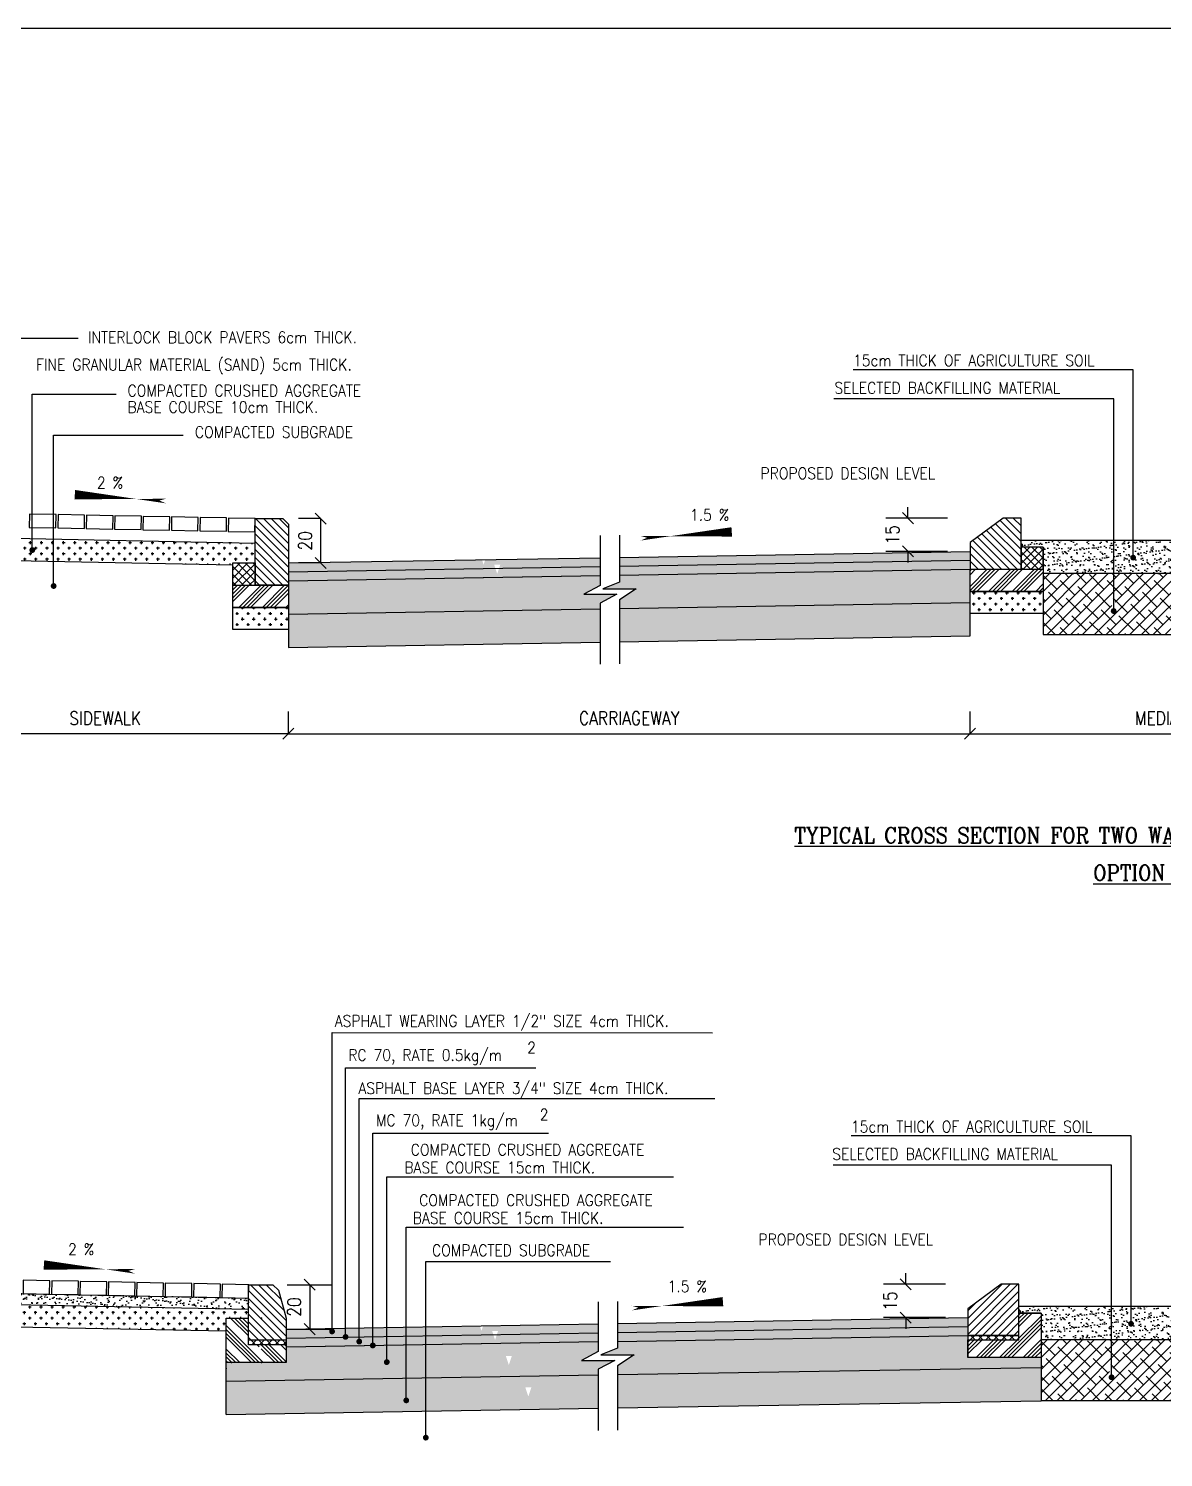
# Model space of a CAD drawing. Extents: x 994 to 1076, y -64.5 to -7.5.
# Drawn here: x 1008.31 to 1033.88, y -39.69 to -7.52 of the extents above; entities that cross this region are included whole.
import ezdxf
from ezdxf.enums import TextEntityAlignment as Align

# ---------------------------------------------------------------- set-up
doc = ezdxf.new("R2010")
doc.units = 0
doc.header["$LTSCALE"] = 4
doc.header["$MEASUREMENT"] = 0
doc.linetypes.add('HIDDEN', pattern=[0.375, 0.25, -0.125])
doc.layers.get('0').update_dxf_attribs({"linetype": 'CONTINUOUS'})
doc.layers.get('DEFPOINTS').update_dxf_attribs({"linetype": 'CONTINUOUS'})
for name, color, linetype in [('Detail Description', 7, 'CONTINUOUS'), ('Detail Dimension', 7, 'CONTINUOUS'), ('Detail Text', 7, 'CONTINUOUS'), ('DETAILS', 7, 'CONTINUOUS'), ('Head Title Block', 7, 'CONTINUOUS')]:
    doc.layers.add(name, color=color, linetype=linetype)
doc.styles.add('ROMANC', font='romanc')
doc.styles.add('ROMANS', font='ROMANS.shx', dxfattribs={"width": 0.85, "height": 0.3})
doc.styles.get("Standard").update_dxf_attribs({"font": 'TXT.SHX'})
doc.dimstyles.get("Standard").update_dxf_attribs({"dimtxt": 0.85, "dimasz": 0.25, "dimexe": 0.5, "dimexo": 0, "dimgap": 0.2, "dimtad": 1, "dimdec": 0, "dimlfac": 20, "dimzin": 0, "dimdsep": 46, "dimtxsty": 'ROMANS', "dimblk": 'OBLIQUE', "dimcen": 0, "dimclrd": 5, "dimclre": 2, "dimclrt": 6, "dimadec": 0, "dimazin": 0, "dimtfac": 100, "dimtdec": 0, "dimtix": 1, "dimtofl": 0, "dimtmove": 2, "dimatfit": 3, "dimfxl": 1, "dimtolj": 1, "dimtzin": 0, "dimarcsym": 0})
doc.dimstyles.new('STANDARD 10', dxfattribs={"dimscale": 0, "dimtxt": 0.5, "dimasz": 2, "dimexe": 2.5, "dimexo": 0.06, "dimgap": 1, "dimtad": 1, "dimdec": 0, "dimzin": 0, "dimdsep": 46, "dimtxsty": 'Standard', "dimblk": 'OBLIQUE', "dimcen": 0.09, "dimclrd": 5, "dimclre": 2, "dimclrt": 6, "dimadec": 0, "dimazin": 0, "dimtfac": 1, "dimtdec": 0, "dimtofl": 0, "dimtmove": 2, "dimatfit": 3, "dimfxl": 1, "dimtolj": 1, "dimtzin": 0, "dimarcsym": 0})
pattern_1 = [(135, (6.53155, -23.24258), (-0.088388348, -0.088388348), [])]
pattern_2 = [(0, (6.53155, -23.24258), (0.125, 0.125), [0.0625, -0.1875]), (90, (6.5628, -23.27383), (-0.125, 0.125), [0.0625, -0.1875])]
pattern_3 = [(180, (8163.31003, -2860.8243), (-0.125, 0.125), [0.0625, -0.1875]), (90, (8163.27878, -2860.85555), (0.125, 0.125), [0.0625, -0.1875])]
pattern_4 = [(45, (-6116.4415, -2863.46937), (-0.0883883476, 0.0883883476), []), (135, (-6116.4415, -2863.46937), (-0.0883883476, -0.0883883476), [])]
pattern_5 = [(45, (-6116.4415, -2863.46937), (-0.265165043, 0.265165043), []), (45, (-6116.3531, -2863.46937), (-0.265165043, 0.265165043), []), (45, (-6116.26473, -2863.46937), (-0.265165043, 0.265165043), []), (45, (-6116.17634, -2863.46937), (-0.265165043, 0.265165043), [])]
pattern_6 = [(45, (-6116.4415, -2863.46937), (-0.0883883476, 0.0883883476), [])]

# ---------------------------------------------------------------- blocks, each defined once
blk = doc.blocks.new('_Oblique')
at = {"color": 0, "linetype": 'ByBlock', "lineweight": -2}
blk.add_line((-0.5, -0.5), (0.5, 0.5), dxfattribs=at)
blk = doc.blocks.new('*D6')
at = {"layer": 'DEFPOINTS', "color": 0, "linetype": 'Continuous', "transparency": 16777216}
for p in [(1005.911, -23.394), (1005.911, -23.394), (1014.165, -23.394)]:
    blk.add_point(p, dxfattribs=at)
at = {"layer": 'Detail Dimension', "color": 2, "linetype": 'Continuous', "lineweight": -2, "transparency": 16777216}
for p, q in [((1005.911, -23.394), (1005.911, -22.894)), ((1014.165, -23.394), (1014.165, -22.894))]:
    blk.add_line(p, q, dxfattribs=at)
at = {"layer": 'Detail Dimension', "color": 5, "linetype": 'Continuous', "lineweight": -2, "transparency": 16777216}
blk.add_line((1014.165, -23.394), (1005.911, -23.394), dxfattribs=at)
at = {"layer": 'Detail Dimension', "color": 5, "linetype": 'Continuous', "lineweight": -2, "transparency": 16777216, "xscale": 0.25, "yscale": 0.25, "zscale": 0.25}
for p, rotation in [((1005.911, -23.394), 179.9999999999975), ((1014.165, -23.394), 359.9999999999975)]:
    blk.add_blockref('_Oblique', p, dxfattribs=dict(at, rotation=rotation))
at = {"layer": 'Detail Dimension', "color": 6, "linetype": 'Continuous', "transparency": 16777216, "insert": (1010.038, -23.044), "char_height": 0.3, "attachment_point": 5, "style": 'ROMANS'}
blk.add_mtext('\\A1;SIDEWALK', dxfattribs=at)
blk = doc.blocks.new('*D7')
at = {"layer": 'DEFPOINTS', "color": 0, "linetype": 'Continuous', "transparency": 16777216}
for p in [(1014.165, -23.394), (1029.519, -23.394), (1029.519, -23.394)]:
    blk.add_point(p, dxfattribs=at)
at = {"layer": 'Detail Dimension', "color": 2, "linetype": 'Continuous', "lineweight": -2, "transparency": 16777216}
for p, q in [((1014.165, -23.394), (1014.165, -22.894)), ((1029.519, -23.394), (1029.519, -22.894))]:
    blk.add_line(p, q, dxfattribs=at)
at = {"layer": 'Detail Dimension', "color": 5, "linetype": 'Continuous', "lineweight": -2, "transparency": 16777216}
blk.add_line((1014.165, -23.394), (1029.519, -23.394), dxfattribs=at)
at = {"layer": 'Detail Dimension', "color": 5, "linetype": 'Continuous', "lineweight": -2, "transparency": 16777216, "xscale": 0.25, "yscale": 0.25, "zscale": 0.25, "rotation": 180}
blk.add_blockref('_Oblique', (1014.165, -23.394), dxfattribs=at)
at = {"layer": 'Detail Dimension', "color": 5, "linetype": 'Continuous', "lineweight": -2, "transparency": 16777216, "xscale": 0.25, "yscale": 0.25, "zscale": 0.25}
blk.add_blockref('_Oblique', (1029.519, -23.394), dxfattribs=at)
at = {"layer": 'Detail Dimension', "color": 6, "linetype": 'Continuous', "transparency": 16777216, "insert": (1021.842, -23.044), "char_height": 0.3, "attachment_point": 5, "style": 'ROMANS'}
blk.add_mtext('\\A1;CARRIAGEWAY', dxfattribs=at)
blk = doc.blocks.new('*D8')
at = {"layer": 'DEFPOINTS', "color": 0, "linetype": 'Continuous', "transparency": 16777216}
for p in [(1029.519, -23.394), (1038.169, -23.394), (1038.169, -23.394)]:
    blk.add_point(p, dxfattribs=at)
at = {"layer": 'Detail Dimension', "color": 2, "linetype": 'Continuous', "lineweight": -2, "transparency": 16777216}
for p, q in [((1029.519, -23.394), (1029.519, -22.894)), ((1038.169, -23.394), (1038.169, -22.894))]:
    blk.add_line(p, q, dxfattribs=at)
at = {"layer": 'Detail Dimension', "color": 5, "linetype": 'Continuous', "lineweight": -2, "transparency": 16777216}
blk.add_line((1029.519, -23.394), (1038.169, -23.394), dxfattribs=at)
at = {"layer": 'Detail Dimension', "color": 5, "linetype": 'Continuous', "lineweight": -2, "transparency": 16777216, "xscale": 0.25, "yscale": 0.25, "zscale": 0.25, "rotation": 180}
blk.add_blockref('_Oblique', (1029.519, -23.394), dxfattribs=at)
at = {"layer": 'Detail Dimension', "color": 5, "linetype": 'Continuous', "lineweight": -2, "transparency": 16777216, "xscale": 0.25, "yscale": 0.25, "zscale": 0.25}
blk.add_blockref('_Oblique', (1038.169, -23.394), dxfattribs=at)
at = {"layer": 'Detail Dimension', "color": 6, "linetype": 'Continuous', "transparency": 16777216, "insert": (1033.844, -23.044), "char_height": 0.3, "attachment_point": 5, "style": 'ROMANS'}
blk.add_mtext('\\A1;MEDIAN', dxfattribs=at)
blk = doc.blocks.new('*D11')
at = {"layer": 'DEFPOINTS', "color": 0, "linetype": 'Continuous', "transparency": 16777216}
for p in [(1029.012, -18.541), (1028.12, -19.291), (1029.012, -19.291)]:
    blk.add_point(p, dxfattribs=at)
at = {"layer": 'Detail Dimension', "color": 5, "linetype": 'Continuous', "lineweight": -2, "transparency": 16777216}
for p, q in [((1028.12, -18.541), (1028.12, -18.291)), ((1028.12, -19.291), (1028.12, -19.541))]:
    blk.add_line(p, q, dxfattribs=at)
at = {"layer": 'Detail Dimension', "color": 2, "linetype": 'Continuous', "lineweight": -2, "transparency": 16777216}
for p, q in [((1029.012, -18.541), (1027.62, -18.541)), ((1029.012, -19.291), (1027.62, -19.291))]:
    blk.add_line(p, q, dxfattribs=at)
at = {"layer": 'Detail Dimension', "color": 5, "linetype": 'Continuous', "lineweight": -2, "transparency": 16777216, "xscale": 0.25, "yscale": 0.25, "zscale": 0.25}
for p, rotation in [((1028.12, -18.541), 270), ((1028.12, -19.291), 90)]:
    blk.add_blockref('_Oblique', p, dxfattribs=dict(at, rotation=rotation))
at = {"layer": 'Detail Dimension', "color": 6, "linetype": 'Continuous', "transparency": 16777216, "insert": (1027.77, -18.916), "char_height": 0.3, "attachment_point": 5, "rotation": 90, "style": 'ROMANS'}
blk.add_mtext('\\A1;15', dxfattribs=at)
blk = doc.blocks.new('FLOW')
at = {"color": 6, "linetype": 'Continuous'}
blk.add_lwpolyline([(1.64, -1.33, 0, 1.48, 0), (0, 0, 0, 0.844, 0), (-4.3, 3.48, 0.844, 0.844, 0)], format="xyseb", dxfattribs=at)
blk = doc.blocks.new('*D15')
at = {"layer": 'DEFPOINTS', "color": 0, "linetype": 'Continuous', "transparency": 16777216}
for p in [(1014.894, -18.551), (1014.894, -18.551), (1014.894, -19.551)]:
    blk.add_point(p, dxfattribs=at)
at = {"layer": 'Detail Dimension', "color": 2, "linetype": 'Continuous', "lineweight": -2, "transparency": 16777216}
for p, q in [((1014.894, -18.551), (1014.394, -18.551)), ((1014.894, -19.551), (1014.394, -19.551))]:
    blk.add_line(p, q, dxfattribs=at)
at = {"layer": 'Detail Dimension', "color": 5, "linetype": 'Continuous', "lineweight": -2, "transparency": 16777216}
blk.add_line((1014.894, -19.551), (1014.894, -18.551), dxfattribs=at)
at = {"layer": 'Detail Dimension', "color": 5, "linetype": 'Continuous', "lineweight": -2, "transparency": 16777216, "xscale": 0.25, "yscale": 0.25, "zscale": 0.25}
for p, rotation in [((1014.894, -18.551), 90), ((1014.894, -19.551), 270)]:
    blk.add_blockref('_Oblique', p, dxfattribs=dict(at, rotation=rotation))
at = {"layer": 'Detail Dimension', "color": 6, "linetype": 'Continuous', "transparency": 16777216, "insert": (1014.544, -19.051), "char_height": 0.3, "attachment_point": 5, "rotation": 90, "style": 'ROMANS'}
blk.add_mtext('\\A1;20', dxfattribs=at)
blk = doc.blocks.new('*D25')
at = {"layer": 'DEFPOINTS', "color": 0, "linetype": 'Continuous', "transparency": 16777216}
for p in [(1028.964, -35.791), (1028.072, -36.541), (1028.964, -36.541)]:
    blk.add_point(p, dxfattribs=at)
at = {"layer": 'Detail Dimension', "color": 5, "linetype": 'Continuous', "lineweight": -2, "transparency": 16777216}
for p, q in [((1028.072, -35.791), (1028.072, -35.541)), ((1028.072, -36.541), (1028.072, -36.791))]:
    blk.add_line(p, q, dxfattribs=at)
at = {"layer": 'Detail Dimension', "color": 2, "linetype": 'Continuous', "lineweight": -2, "transparency": 16777216}
for p, q in [((1028.964, -35.791), (1027.572, -35.791)), ((1028.964, -36.541), (1027.572, -36.541))]:
    blk.add_line(p, q, dxfattribs=at)
at = {"layer": 'Detail Dimension', "color": 5, "linetype": 'Continuous', "lineweight": -2, "transparency": 16777216, "xscale": 0.25, "yscale": 0.25, "zscale": 0.25}
for p, rotation in [((1028.072, -35.791), 270), ((1028.072, -36.541), 90)]:
    blk.add_blockref('_Oblique', p, dxfattribs=dict(at, rotation=rotation))
at = {"layer": 'Detail Dimension', "color": 6, "linetype": 'Continuous', "transparency": 16777216, "insert": (1027.722, -36.166), "char_height": 0.3, "attachment_point": 5, "rotation": 90, "style": 'ROMANS'}
blk.add_mtext('\\A1;15', dxfattribs=at)
blk = doc.blocks.new('*D26')
at = {"layer": 'DEFPOINTS', "color": 0, "linetype": 'Continuous', "transparency": 16777216}
for p in [(1014.14, -35.801), (1014.14, -36.801), (1014.647, -36.801)]:
    blk.add_point(p, dxfattribs=at)
at = {"layer": 'Detail Dimension', "color": 2, "linetype": 'Continuous', "lineweight": -2, "transparency": 16777216}
for p, q in [((1014.14, -35.801), (1015.147, -35.801)), ((1014.14, -36.801), (1015.147, -36.801))]:
    blk.add_line(p, q, dxfattribs=at)
at = {"layer": 'Detail Dimension', "color": 5, "linetype": 'Continuous', "lineweight": -2, "transparency": 16777216}
blk.add_line((1014.647, -35.801), (1014.647, -36.801), dxfattribs=at)
at = {"layer": 'Detail Dimension', "color": 5, "linetype": 'Continuous', "lineweight": -2, "transparency": 16777216, "xscale": 0.25, "yscale": 0.25, "zscale": 0.25}
for p, rotation in [((1014.647, -35.801), 90), ((1014.647, -36.801), 270)]:
    blk.add_blockref('_Oblique', p, dxfattribs=dict(at, rotation=rotation))
at = {"layer": 'Detail Dimension', "color": 6, "linetype": 'Continuous', "transparency": 16777216, "insert": (1014.297, -36.301), "char_height": 0.3, "attachment_point": 5, "rotation": 90, "style": 'ROMANS'}
blk.add_mtext('\\A1;20', dxfattribs=at)

msp = doc.modelspace()

# ---------------------------------------------------------------- hatches: boundary and pattern name
at = {"layer": 'DETAILS', "linetype": 'Continuous'}
h = msp.add_hatch(dxfattribs=at)
h.set_pattern_fill('ANSI31', color=2, style=0)
h.set_pattern_definition([(135, (2063.00933, 13.03146), (0.088388348, 0.088388348), [])])
h.paths.add_polyline_path([(1013.415, -18.551), (1014.04, -18.551), (1014.165, -18.676), (1014.165, -19.301), (1014.165, -19.551), (1014.158, -19.551), (1014.164, -19.951), (1014.165, -19.951), (1014.165, -20.051), (1013.415, -20.051)])
h = msp.add_hatch(dxfattribs=at)
h.set_pattern_fill('ANSI31', color=2, angle=90, style=0)
h.set_pattern_definition(pattern_1)
h.paths.add_polyline_path([(1030.669, -18.541), (1030.269, -18.541), (1029.519, -19.091), (1029.519, -19.691), (1030.669, -19.691)])
h = msp.add_hatch(dxfattribs=at)
h.set_pattern_fill('ANSI31', color=2, angle=90, style=0)
h.set_pattern_definition(pattern_1)
h.paths.add_polyline_path([(1030.669, -18.541), (1030.269, -18.541), (1029.519, -19.091), (1029.519, -19.691), (1030.669, -19.691)])
h = msp.add_hatch(dxfattribs=at)
h.set_pattern_fill('CROSS', color=2, scale=0.5, style=0)
h.set_pattern_definition([(180, (2063.00933, 13.03146), (-0.125, 0.125), [0.0625, -0.1875]), (90, (2062.97808, 13.0002), (0.125, 0.125), [0.0625, -0.1875])])
h.paths.add_polyline_path([(1006.665, -18.966), (1013.415, -19.101), (1013.415, -19.551), (1012.915, -19.551), (1012.915, -19.591), (1006.665, -19.466)])
h = msp.add_hatch(dxfattribs=at)
h.set_pattern_fill('AR-CONC', color=2, scale=0.03, style=0)
h.set_pattern_definition([(130, (8163.35795, -2843.57436), (-0.2151780548, -0.0188256405), [0.0225, -0.2475]), (185, (8163.35795, -2843.57436), (0.0416254, 0.22565764), [0.018, -0.198]), (79.5486, (8163.34002, -2843.57593), (-0.1735528145, 0.2068318626), [0.019122057, -0.2103426336]), (133.8158, (8163.35795, -2843.51436), (-0.320172315, -0.049655704), [0.03375, -0.37125]), (83.3644, (8163.33127, -2843.5185), (-0.280398812, 0.292235361), [0.028683086, -0.3155139]), (188.8158, (8163.35795, -2843.51436), (-0.280398584, 0.29223558), [0.027, -0.297]), (159, (8163.32795, -2843.52936), (-0.1790721156, -0.120785667), [0.0225, -0.2475]), (214, (8163.32795, -2843.52936), (-0.0729945996, 0.2175450135), [0.018, -0.198]), (108.5486, (8163.31303, -2843.53943), (-0.2520667886, 0.096759149), [0.019122057, -0.2103426336]), (142.5, (8163.357954, -2843.57436), (-0.0036479566, 0.09986815615), [0, -0.1956, 0, -0.201, 0, -0.19875]), (172.5, (8163.35795, -2843.57436), (-0.0789208612, 0.1183235136), [0, -0.1146, 0, -0.1911, 0, -0.07575]), (212.5, (8163.424854, -2843.57436), (-0.16014673085, -0.0067664615), [0, -0.075, 0, -0.234, 0, -0.3105]), (222.5, (8163.45485, -2843.57436), (-0.1749558508, 0.0300314947), [0, -0.0975, 0, -0.1554, 0, -0.2205])])
h.paths.add_polyline_path([(1018.525, -19.477), (1018.562, -19.59), (1018.6, -19.476), (1018.869, -19.471), (1018.869, -19.592), (1018.803, -19.592), (1018.829, -19.672), (1014.165, -19.751), (1014.165, -19.551)])
h.paths.add_polyline_path([(1019.179, -19.466), (1019.179, -19.666), (1018.91, -19.671), (1018.936, -19.592), (1018.869, -19.592), (1018.869, -19.471)])
h.paths.add_polyline_path([(1019.618, -19.459), (1019.618, -19.659), (1019.179, -19.666), (1019.179, -19.466)])
h.paths.add_polyline_path([(1020.058, -19.451), (1020.058, -19.651), (1019.618, -19.659), (1019.618, -19.459)])
h.paths.add_polyline_path([(1021.192, -19.432), (1021.192, -19.632), (1020.058, -19.651), (1020.058, -19.451)])
h.paths.add_polyline_path([(1021.627, -19.625), (1021.627, -19.425), (1029.519, -19.291), (1029.519, -19.491)])
h = msp.add_hatch(dxfattribs=at)
h.set_pattern_fill('AR-SAND', color=2, scale=0.1, style=0)
h.set_pattern_definition([(37.5, (-6350.57989, -2864.17261), (-0.0062993358, 0.192682377), [0, -0.152, 0, -0.17, 0, -0.1625]), (7.5, (-6350.5799, -2864.1726), (0.1769776705, 0.2822146065), [0, -0.082, 0, -0.137, 0, -0.0525]), (327.5, (-6350.70289, -2864.17261), (0.311414186, 0.0005659054), [0, -0.05, 0, -0.18, 0, -0.235]), (317.5, (-6350.7029, -2864.1726), (0.3006126605, 0.0877675565), [0, -0.025, 0, -0.118, 0, -0.135])])
h.paths.add_polyline_path([(1030.669, -19.041), (1030.669, -19.191), (1031.169, -19.191), (1031.169, -19.791), (1032.755, -19.791), (1032.755, -19.041)])
h.paths.add_polyline_path([(1033.194, -19.041), (1033.194, -19.227), (1033.26, -19.227), (1033.194, -19.43), (1033.127, -19.227), (1033.194, -19.227), (1033.194, -19.041), (1032.755, -19.041), (1032.755, -19.791), (1036.519, -19.791), (1036.519, -19.191), (1037.019, -19.191), (1037.019, -19.041)])
h = msp.add_hatch(dxfattribs=at)
h.set_pattern_fill('ANSI37', color=2, style=0)
h.set_pattern_definition([(45, (10.97651, -17.13334), (-0.088388348, 0.088388348), []), (135, (10.97651, -17.13334), (-0.088388348, -0.088388348), [])])
h.paths.add_polyline_path([(1030.669, -19.691), (1031.169, -19.691), (1031.169, -19.191), (1030.669, -19.191)])
h = msp.add_hatch(dxfattribs=at)
h.set_pattern_fill('ANSI37', color=2, style=0)
h.set_pattern_definition([(135, (2063.00933, 13.03146), (0.088388348, 0.088388348), []), (45, (2063.00933, 13.03146), (0.088388348, -0.088388348), [])])
h.paths.add_polyline_path([(1012.915, -19.551), (1013.415, -19.551), (1013.415, -20.051), (1012.915, -20.051)])
h = msp.add_hatch(dxfattribs=at)
h.set_pattern_fill('SWAMP', color=2, scale=0.11, angle=45, style=0)
h.set_pattern_definition([(135, (8163.35795, -2843.57436), (0.0284700949, 0.1062518408), [0.01375, -0.09625]), (45, (8163.353093, -2843.5695), (0.10625184083, 0.0284700949), [0.006875, -0.1836505887]), (45, (8163.35188, -2843.568285), (0.10625184083, 0.0284700949), [0.0055, -0.1850255887]), (45, (8163.35431, -2843.570716), (0.10625184083, 0.0284700949), [0.0055, -0.1850255887]), (75, (8163.35066, -2843.56707), (0.1062518408, 0.028470095), [0.0044, -0.1056]), (15, (8163.35552, -2843.57193), (0.0777817459, -0.0777817458), [0.0044, -0.1056])])
h.paths.add_polyline_path([(1014.165, -19.951), (1014.165, -19.901), (1014.165, -19.801), (1014.165, -19.751), (1018.829, -19.672), (1018.869, -19.795), (1018.91, -19.671), (1019.179, -19.666), (1019.179, -19.866)])
h.paths.add_polyline_path([(1019.179, -19.866), (1019.179, -19.666), (1019.618, -19.659), (1019.618, -19.859)])
h.paths.add_polyline_path([(1019.618, -19.859), (1019.618, -19.659), (1020.058, -19.651), (1020.058, -19.851)])
h.paths.add_polyline_path([(1020.058, -19.851), (1020.058, -19.651), (1021.192, -19.632), (1021.192, -19.832)])
h.paths.add_polyline_path([(1021.627, -19.825), (1021.627, -19.625), (1029.519, -19.491), (1029.519, -19.691)])
h = msp.add_hatch(dxfattribs=at)
h.set_pattern_fill('CROSS', color=2, scale=0.5, style=0)
h.set_pattern_definition(pattern_2)
h.paths.add_polyline_path([(1021.192, -20.055), (1021.192, -19.832), (1014.165, -19.951), (1014.165, -20.051), (1014.165, -20.701), (1021.192, -20.582), (1021.192, -20.455), (1021.567, -20.255), (1020.817, -20.255)])
h.paths.add_polyline_path([(1029.519, -20.191), (1029.519, -19.691), (1021.627, -19.825), (1021.627, -19.98), (1021.252, -20.13), (1022.002, -20.13), (1021.627, -20.38), (1021.627, -20.575), (1029.519, -20.441)])
h = msp.add_hatch(dxfattribs=at)
h.set_pattern_fill('ANSI34', color=2, scale=0.5, style=0)
h.set_pattern_definition([(45, (6.53155, -23.2426), (-0.26516504, 0.26516504), []), (45, (6.61994, -23.2426), (-0.26516504, 0.26516504), []), (45, (6.70833, -23.2426), (-0.26516504, 0.26516504), []), (45, (6.7967, -23.2426), (-0.26516504, 0.26516504), [])])
h.paths.add_polyline_path([(1029.519, -19.691), (1029.519, -20.191), (1031.169, -20.191), (1031.169, -19.691)])
at = {"layer": 'DETAILS', "linetype": 'HIDDEN'}
h = msp.add_hatch(dxfattribs=at)
h.set_pattern_fill('ANSI38', color=2, scale=1.5, style=0)
h.set_pattern_definition([(45, (-6350.57989, -2864.17261), (-0.1325825215, 0.1325825215), []), (135, (-6350.57989, -2864.17261), (-0.3977475644, 0.1325825215), [0.46875, -0.28125])])
h.paths.add_polyline_path([(1036.519, -21.163), (1036.519, -20.191), (1036.519, -19.791), (1032.755, -19.791), (1032.755, -20.431), (1032.821, -20.431), (1032.755, -20.633), (1032.688, -20.431), (1032.755, -20.431), (1032.755, -19.791), (1031.169, -19.791), (1031.169, -20.191), (1031.169, -21.163)])
at = {"layer": 'DETAILS', "linetype": 'Continuous'}
h = msp.add_hatch(dxfattribs=at)
h.set_pattern_fill('ANSI34', color=2, scale=0.5, angle=90, style=0)
h.set_pattern_definition([(45, (2063.00933, 13.03146), (0.26516504, -0.26516504), []), (45, (2063.00933, 13.11984), (0.26516504, -0.26516504), []), (45, (2063.00933, 13.20823), (0.26516504, -0.26516504), []), (45, (2063.00933, 13.29662), (0.26516504, -0.26516504), [])])
h.paths.add_polyline_path([(1014.165, -20.551), (1014.165, -20.051), (1013.415, -20.051), (1012.915, -20.051), (1012.915, -20.551)])
h = msp.add_hatch(dxfattribs=at)
h.set_pattern_fill('CROSS', color=2, scale=0.5, angle=90, style=0)
h.set_pattern_definition([(90, (10.97651, -17.13334), (-0.125, 0.125), [0.0625, -0.1875]), (180, (11.00776, -17.10209), (-0.125, -0.125), [0.0625, -0.1875])])
h.paths.add_polyline_path([(1029.519, -20.191), (1029.519, -20.691), (1031.169, -20.691), (1031.169, -20.191)])
h = msp.add_hatch(dxfattribs=at)
h.set_pattern_fill('CROSS', color=2, scale=0.5, angle=90, style=0)
h.set_pattern_definition([(90, (2063.00933, 13.03146), (0.125, 0.125), [0.0625, -0.1875]), (7e-15, (2062.97808, 13.0627), (0.125, -0.125), [0.0625, -0.1875])])
h.paths.add_polyline_path([(1012.915, -20.551), (1012.915, -21.051), (1014.165, -21.051), (1014.165, -20.551)])
h = msp.add_hatch(dxfattribs=at)
h.set_pattern_fill('CROSS', color=2, scale=0.5, style=0)
h.set_pattern_definition(pattern_2)
h.paths.add_polyline_path([(1029.519, -20.691), (1029.519, -20.441), (1021.627, -20.575), (1021.627, -21.325), (1029.519, -21.191)])
h.paths.add_polyline_path([(1021.192, -20.582), (1014.165, -20.701), (1014.165, -21.051), (1014.165, -21.451), (1021.192, -21.332)])
h = msp.add_hatch(dxfattribs=at)
h.set_pattern_fill('AR-SAND', color=2, scale=0.1, style=0)
h.set_pattern_definition([(142.5, (8259.37428, -2883.05393), (0.0062993358, 0.192682377), [0, -0.152, 0, -0.17, 0, -0.1625]), (172.5, (8259.37428, -2883.05393), (-0.1769776705, 0.2822146065), [0, -0.082, 0, -0.137, 0, -0.0525]), (212.5, (8259.49728, -2883.05393), (-0.311414186, 0.0005659054), [0, -0.05, 0, -0.18, 0, -0.235]), (222.5, (8259.49728, -2883.05393), (-0.30061266, 0.0877675565), [0, -0.025, 0, -0.118, 0, -0.135])])
h.paths.add_polyline_path([(1005.863, -36.203), (1005.863, -35.953), (1013.267, -36.101), (1013.267, -36.351)])
h = msp.add_hatch(dxfattribs=at)
h.set_pattern_fill('ANSI31', color=2, style=0)
h.set_pattern_definition([(135, (8238.06928, -2874.37393), (0.0883883476, 0.0883883476), [])])
h.paths.add_polyline_path([(1013.267, -35.801), (1013.817, -35.801), (1013.942, -35.926), (1014.117, -36.551), (1014.117, -37.051), (1013.267, -37.051)])
h = msp.add_hatch(dxfattribs=at)
h.set_pattern_fill('ANSI31', color=2, style=0)
h.set_pattern_definition(pattern_6)
h.paths.add_polyline_path([(1030.622, -35.791), (1030.222, -35.791), (1029.472, -36.341), (1029.472, -36.941), (1030.622, -36.941)])
h = msp.add_hatch(dxfattribs=at)
h.set_pattern_fill('ANSI31', color=2, style=0)
h.set_pattern_definition(pattern_6)
h.paths.add_polyline_path([(1030.622, -35.791), (1030.222, -35.791), (1029.472, -36.341), (1029.472, -36.941), (1030.622, -36.941)])
h = msp.add_hatch(dxfattribs=at)
h.set_pattern_fill('CROSS', color=2, scale=0.5, style=0)
h.set_pattern_definition([(180, (8259.37428, -2883.05393), (-0.125, 0.125), [0.0625, -0.1875]), (90, (8259.34303, -2883.08518), (0.125, 0.125), [0.0625, -0.1875])])
h.paths.add_polyline_path([(1005.863, -36.203), (1013.267, -36.351), (1013.267, -36.551), (1012.767, -36.551), (1012.767, -36.841), (1005.863, -36.703)])
h = msp.add_hatch(dxfattribs=at)
h.set_pattern_fill('AR-SAND', color=2, scale=0.1, style=0)
h.set_pattern_definition([(37.5, (-6350.62781, -2881.42255), (-0.0062993358, 0.192682377), [0, -0.152, 0, -0.17, 0, -0.1625]), (7.5, (-6350.6278, -2881.42255), (0.1769776705, 0.2822146065), [0, -0.082, 0, -0.137, 0, -0.0525]), (327.5, (-6350.75081, -2881.42255), (0.311414186, 0.0005659054), [0, -0.05, 0, -0.18, 0, -0.235]), (317.5, (-6350.7508, -2881.42255), (0.3006126605, 0.0877675565), [0, -0.025, 0, -0.118, 0, -0.135])])
h.paths.add_polyline_path([(1030.622, -36.291), (1030.622, -36.441), (1031.122, -36.441), (1031.122, -37.041), (1032.707, -37.041), (1032.707, -36.291)])
h.paths.add_polyline_path([(1033.146, -36.291), (1033.146, -36.477), (1033.212, -36.477), (1033.146, -36.68), (1033.079, -36.477), (1033.146, -36.477), (1033.146, -36.291), (1032.707, -36.291), (1032.707, -37.041), (1036.472, -37.041), (1036.472, -36.441), (1036.972, -36.441), (1036.972, -36.291)])
h = msp.add_hatch(dxfattribs=at)
h.set_pattern_fill('ANSI34', color=2, scale=0.5, style=0)
h.set_pattern_definition([(135, (8154.28874, -2860.8243), (0.265165043, 0.265165043), []), (135, (8154.20035, -2860.8243), (0.265165043, 0.265165043), []), (135, (8154.11196, -2860.8243), (0.265165043, 0.265165043), []), (135, (8154.02358, -2860.8243), (0.265165043, 0.265165043), [])])
h.paths.add_polyline_path([(1013.524, -37.151), (1013.59, -37.354), (1013.524, -37.354), (1013.524, -37.551), (1014.117, -37.551), (1014.117, -37.151)])
h.paths.add_polyline_path([(1013.524, -37.551), (1013.524, -37.354), (1013.457, -37.354), (1013.524, -37.151), (1013.267, -37.151), (1013.267, -37.051), (1013.267, -36.551), (1012.767, -36.551), (1012.767, -37.551)])
h = msp.add_hatch(dxfattribs=at)
h.set_pattern_fill('AR-CONC', color=2, scale=0.03, style=0)
h.set_pattern_definition([(130, (8163.31003, -2860.8243), (-0.2151780548, -0.0188256405), [0.0225, -0.2475]), (185, (8163.31003, -2860.8243), (0.0416254, 0.22565764), [0.018, -0.198]), (79.5486, (8163.2921, -2860.82587), (-0.1735528145, 0.2068318626), [0.019122057, -0.2103426336]), (133.8158, (8163.31003, -2860.7643), (-0.320172315, -0.049655704), [0.03375, -0.37125]), (83.3644, (8163.28335, -2860.76844), (-0.280398812, 0.292235361), [0.028683086, -0.3155139]), (188.8158, (8163.31003, -2860.7643), (-0.280398584, 0.29223558), [0.027, -0.297]), (159, (8163.28003, -2860.7793), (-0.1790721156, -0.120785667), [0.0225, -0.2475]), (214, (8163.28003, -2860.7793), (-0.0729945996, 0.2175450135), [0.018, -0.198]), (108.5486, (8163.26511, -2860.78936), (-0.2520667886, 0.096759149), [0.019122057, -0.2103426336]), (142.5, (8163.310034, -2860.8243), (-0.0036479566, 0.09986815615), [0, -0.1956, 0, -0.201, 0, -0.19875]), (172.5, (8163.31003, -2860.8243), (-0.0789208612, 0.1183235136), [0, -0.1146, 0, -0.1911, 0, -0.07575]), (212.5, (8163.37693, -2860.8243), (-0.16014673085, -0.0067664615), [0, -0.075, 0, -0.234, 0, -0.3105]), (222.5, (8163.40693, -2860.8243), (-0.1749558508, 0.0300314947), [0, -0.0975, 0, -0.1554, 0, -0.2205])])
h.paths.add_polyline_path([(1018.477, -36.727), (1018.514, -36.84), (1018.552, -36.726), (1018.821, -36.721), (1018.821, -36.842), (1018.755, -36.842), (1018.781, -36.922), (1014.117, -37.001), (1014.117, -36.801)])
h.paths.add_polyline_path([(1019.131, -36.716), (1019.131, -36.916), (1018.863, -36.921), (1018.888, -36.842), (1018.821, -36.842), (1018.821, -36.721)])
h.paths.add_polyline_path([(1019.57, -36.709), (1019.57, -36.909), (1019.131, -36.916), (1019.131, -36.716)])
h.paths.add_polyline_path([(1020.01, -36.701), (1020.01, -36.901), (1019.57, -36.909), (1019.57, -36.709)])
h.paths.add_polyline_path([(1021.144, -36.682), (1021.144, -36.882), (1020.01, -36.901), (1020.01, -36.701)])
h.paths.add_polyline_path([(1021.579, -36.875), (1021.579, -36.675), (1029.472, -36.541), (1029.472, -36.741)])
h = msp.add_hatch(dxfattribs=at)
h.set_pattern_fill('ANSI34', color=2, scale=0.5, style=0)
h.set_pattern_definition(pattern_5)
h.paths.add_polyline_path([(1031.122, -36.441), (1030.622, -36.441), (1030.622, -36.941), (1030.622, -37.041), (1029.472, -37.041), (1029.472, -37.441), (1031.122, -37.441)])
h = msp.add_hatch(dxfattribs=at)
h.set_pattern_fill('ANSI34', color=2, scale=0.5, style=0)
h.set_pattern_definition(pattern_5)
h.paths.add_polyline_path([(1031.122, -36.441), (1030.622, -36.441), (1030.622, -36.941), (1030.622, -37.041), (1029.472, -37.041), (1029.472, -37.441), (1031.122, -37.441)])
h = msp.add_hatch(dxfattribs=at)
h.set_pattern_fill('CROSS', color=2, scale=0.5, style=0)
h.set_pattern_definition(pattern_3)
h.paths.add_polyline_path([(1019.131, -37.116), (1019.131, -37.407), (1019.065, -37.407), (1019.131, -37.61), (1019.198, -37.407), (1019.131, -37.407), (1019.131, -37.116), (1019.57, -37.109), (1019.57, -37.859), (1012.767, -37.974), (1012.767, -37.551), (1014.117, -37.551), (1014.117, -37.201)])
h.paths.add_polyline_path([(1020.01, -37.851), (1019.57, -37.859), (1019.57, -37.109), (1020.01, -37.101)])
h.paths.add_polyline_path([(1020.01, -37.101), (1021.144, -37.082), (1021.144, -37.305), (1020.769, -37.505), (1021.519, -37.505), (1021.144, -37.705), (1021.144, -37.832), (1020.01, -37.851)])
h.paths.add_polyline_path([(1021.579, -37.825), (1021.579, -37.63), (1021.954, -37.38), (1021.204, -37.38), (1021.579, -37.23), (1021.579, -37.075), (1029.472, -36.941), (1029.472, -37.041), (1029.472, -37.441), (1031.122, -37.441), (1031.122, -37.663)])
h = msp.add_hatch(dxfattribs=at)
h.set_pattern_fill('SWAMP', color=2, scale=0.11, angle=45, style=0)
h.set_pattern_definition([(135, (8163.31003, -2860.8243), (0.0284700949, 0.1062518408), [0.01375, -0.09625]), (45, (8163.30517, -2860.819437), (0.10625184083, 0.0284700949), [0.006875, -0.1836505887]), (45, (8163.30396, -2860.81822), (0.10625184083, 0.0284700949), [0.0055, -0.1850255887]), (45, (8163.30639, -2860.82065), (0.10625184083, 0.0284700949), [0.0055, -0.1850255887]), (75, (8163.30274, -2860.81701), (0.1062518408, 0.028470095), [0.0044, -0.1056]), (15, (8163.3076, -2860.82187), (0.0777817459, -0.0777817458), [0.0044, -0.1056])])
h.paths.add_polyline_path([(1014.117, -37.201), (1014.117, -37.151), (1014.117, -37.051), (1014.117, -37.001), (1018.781, -36.922), (1018.821, -37.045), (1018.863, -36.921), (1019.131, -36.916), (1019.131, -37.116)])
h.paths.add_polyline_path([(1019.131, -37.116), (1019.131, -36.916), (1019.57, -36.909), (1019.57, -37.109)])
h.paths.add_polyline_path([(1019.57, -37.109), (1019.57, -36.909), (1020.01, -36.901), (1020.01, -37.101)])
h.paths.add_polyline_path([(1020.01, -37.101), (1020.01, -36.901), (1021.144, -36.882), (1021.144, -37.082)])
h.paths.add_polyline_path([(1021.579, -37.075), (1021.579, -36.875), (1029.472, -36.741), (1029.472, -36.941)])
h = msp.add_hatch(dxfattribs=at)
h.set_pattern_fill('ANSI37', color=2, style=0)
h.set_pattern_definition(pattern_4)
h.paths.add_polyline_path([(1029.472, -36.941), (1029.472, -37.041), (1030.622, -37.041), (1030.622, -36.941)])
h = msp.add_hatch(dxfattribs=at)
h.set_pattern_fill('ANSI37', color=2, style=0)
h.set_pattern_definition(pattern_4)
h.paths.add_polyline_path([(1030.622, -36.941), (1030.622, -37.041), (1029.472, -37.041), (1029.472, -36.941)])
h = msp.add_hatch(dxfattribs=at)
h.set_pattern_fill('ANSI37', color=2, style=0)
h.set_pattern_definition([(135, (8238.06928, -2874.37393), (0.0883883476, 0.0883883476), []), (45, (8238.06928, -2874.37393), (0.0883883476, -0.0883883476), [])])
h.paths.add_polyline_path([(1014.117, -37.051), (1014.117, -37.151), (1013.267, -37.151), (1013.267, -37.051)])
at = {"layer": 'DETAILS', "linetype": 'HIDDEN'}
h = msp.add_hatch(dxfattribs=at)
h.set_pattern_fill('ANSI38', color=2, scale=1.5, style=0)
h.set_pattern_definition([(45, (-6350.6278, -2881.42255), (-0.1325825215, 0.1325825215), []), (135, (-6350.6278, -2881.42255), (-0.3977475644, 0.1325825215), [0.46875, -0.28125])])
h.paths.add_polyline_path([(1036.472, -38.413), (1036.472, -37.441), (1036.472, -37.041), (1032.707, -37.041), (1032.707, -37.681), (1032.773, -37.681), (1032.707, -37.883), (1032.64, -37.681), (1032.707, -37.681), (1032.707, -37.041), (1031.122, -37.041), (1031.122, -37.441), (1031.122, -38.413)])
at = {"layer": 'DETAILS', "linetype": 'Continuous'}
h = msp.add_hatch(dxfattribs=at)
h.set_pattern_fill('CROSS', color=2, scale=0.5, style=0)
h.set_pattern_definition(pattern_3)
h.paths.add_polyline_path([(1012.767, -38.724), (1012.767, -37.974), (1019.57, -37.859), (1019.57, -38.114), (1019.504, -38.114), (1019.57, -38.317), (1019.638, -38.114), (1019.57, -38.114), (1019.57, -37.859), (1020.01, -37.851), (1020.01, -38.601)])
h.paths.add_polyline_path([(1020.01, -38.601), (1020.01, -37.851), (1021.144, -37.832), (1021.144, -38.582)])
h.paths.add_polyline_path([(1021.579, -38.575), (1021.579, -37.825), (1031.122, -37.663), (1031.122, -38.413)])

# ---------------------------------------------------------------- linework, layer by layer
at = {"layer": 'Detail Text', "color": 5, "linetype": 'Continuous'}
for points in [[(1029.291, -19.291, 0, 0.243, 0), (1029.291, -18.931, 0, 0, 0), (1029.291, -17.743, 0, 0, 0), (1024.807, -17.743, 0, 0, 0)], [(1038.398, -19.291, 0, 0.243, 0), (1038.398, -18.931, 0, 0, 0), (1038.398, -17.743, 0, 0, 0), (1033.915, -17.743, 0, 0, 0)], [(1029.243, -36.541, 0, 0.243, 0), (1029.243, -36.181, 0, 0, 0), (1029.243, -34.993, 0, 0, 0), (1024.759, -34.993, 0, 0, 0)], [(1038.351, -36.541, 0, 0.243, 0), (1038.351, -36.181, 0, 0, 0), (1038.351, -34.993, 0, 0, 0), (1033.867, -34.993, 0, 0, 0)]]:
    msp.add_lwpolyline(points, format="xyseb", dxfattribs=at)
at = {"layer": 'DETAILS', "color": 3, "linetype": 'Continuous'}
for p, q in [((1006.665, -18.966), (1013.415, -19.101)), ((1021.627, -19.425), (1029.519, -19.291)), ((1037.019, -19.041), (1030.669, -19.041)), ((1006.665, -19.466), (1012.915, -19.591)), ((1014.165, -19.551), (1021.192, -19.432)), ((1036.519, -19.791), (1031.169, -19.791)), ((1021.627, -20.575), (1029.519, -20.441))]:
    msp.add_line(p, q, dxfattribs=at)
at = {"layer": 'DETAILS', "color": 7, "linetype": 'Continuous'}
for p, q in [((1021.627, -19.625), (1029.519, -19.491)), ((1014.165, -19.751), (1021.192, -19.632)), ((1014.165, -19.951), (1021.192, -19.832)), ((1014.168, -19.951), (1021.196, -19.832)), ((1021.627, -19.825), (1029.519, -19.691)), ((1005.842, -35.952), (1013.267, -36.101)), ((1005.842, -36.203), (1013.267, -36.351)), ((1036.972, -36.291), (1030.622, -36.291)), ((1012.767, -38.724), (1012.767, -36.551)), ((1012.767, -36.551), (1013.267, -36.551)), ((1012.767, -36.551), (1013.267, -36.551)), ((1021.579, -36.675), (1029.472, -36.541)), ((1005.842, -36.703), (1012.767, -36.841)), ((1014.117, -36.801), (1021.144, -36.682)), ((1014.117, -37.201), (1021.144, -37.082)), ((1014.117, -37.151), (1014.117, -37.551)), ((1029.472, -37.041), (1029.472, -37.441)), ((1029.472, -37.041), (1029.472, -37.441)), ((1036.472, -37.041), (1031.122, -37.041)), ((1014.117, -37.551), (1012.767, -37.551)), ((1014.117, -37.551), (1012.767, -37.551)), ((1031.122, -37.441), (1031.122, -38.413)), ((1012.767, -37.974), (1021.144, -37.832)), ((1021.579, -37.825), (1031.122, -37.663)), ((1012.767, -38.724), (1021.144, -38.582)), ((1021.579, -38.575), (1031.122, -38.413)), ((1036.472, -38.413), (1031.122, -38.413))]:
    msp.add_line(p, q, dxfattribs=at)
at = {"layer": 'DETAILS', "color": 4, "linetype": 'Continuous'}
for p, q in [((1014.117, -37.001), (1021.144, -36.882)), ((1021.579, -36.875), (1029.472, -36.741)), ((1021.579, -37.075), (1029.472, -36.941)), ((1014.12, -37.201), (1021.148, -37.082))]:
    msp.add_line(p, q, dxfattribs=at)
at = {"layer": 'DETAILS', "color": 6, "linetype": 'Continuous'}
for points in [[(1008.336, -18.449), (1008.33, -18.749), (1008.93, -18.761), (1008.936, -18.461)], [(1008.976, -18.462), (1008.97, -18.762), (1009.57, -18.774), (1009.576, -18.474)], [(1009.616, -18.475), (1009.61, -18.775), (1010.209, -18.787), (1010.215, -18.487)], [(1010.255, -18.488), (1010.249, -18.788), (1010.849, -18.8), (1010.855, -18.5)], [(1010.895, -18.501), (1010.889, -18.801), (1011.489, -18.813), (1011.495, -18.513)], [(1011.535, -18.513), (1011.529, -18.813), (1012.129, -18.825), (1012.135, -18.525)], [(1012.175, -18.526), (1012.169, -18.826), (1012.769, -18.838), (1012.775, -18.538)], [(1012.815, -18.539), (1012.809, -18.839), (1013.409, -18.851), (1013.415, -18.551)], [(1008.194, -35.699), (1008.188, -35.999), (1008.788, -36.011), (1008.794, -35.711)], [(1008.834, -35.712), (1008.828, -36.012), (1009.428, -36.024), (1009.434, -35.724)], [(1009.474, -35.725), (1009.468, -36.025), (1010.068, -36.037), (1010.074, -35.737)], [(1010.114, -35.738), (1010.108, -36.038), (1010.707, -36.05), (1010.713, -35.75)], [(1010.753, -35.751), (1010.747, -36.051), (1011.347, -36.063), (1011.353, -35.763)], [(1011.393, -35.763), (1011.387, -36.063), (1011.987, -36.075), (1011.993, -35.775)], [(1012.033, -35.776), (1012.027, -36.076), (1012.627, -36.088), (1012.633, -35.788)], [(1012.673, -35.789), (1012.667, -36.089), (1013.267, -36.101), (1013.273, -35.801)]]:
    msp.add_lwpolyline(points, close=True, dxfattribs=at)
at = {"layer": 'DETAILS', "color": 4, "linetype": 'Continuous'}
for points in [[(1013.415, -18.551), (1014.04, -18.551), (1014.165, -18.676), (1014.165, -20.051), (1014.165, -20.051), (1013.415, -20.051), (1013.415, -18.551)], [(1013.415, -18.551), (1014.04, -18.551), (1014.165, -18.676), (1014.165, -20.051), (1014.165, -20.051), (1013.415, -20.051), (1013.415, -18.551)], [(1029.519, -19.691), (1030.669, -19.691), (1030.669, -18.541), (1030.269, -18.541), (1029.519, -19.091), (1029.519, -19.691)], [(1029.519, -19.691), (1030.669, -19.691), (1030.669, -18.541), (1030.269, -18.541), (1029.519, -19.091), (1029.519, -19.691)]]:
    msp.add_lwpolyline(points, dxfattribs=at)
at = {"layer": 'DETAILS', "color": 5, "linetype": 'Continuous'}
for points in [[(1021.192, -18.932), (1021.192, -20.055), (1020.817, -20.255), (1021.567, -20.255), (1021.192, -20.455), (1021.192, -21.832)], [(1021.627, -18.925), (1021.627, -19.98), (1021.252, -20.13), (1022.002, -20.13), (1021.627, -20.38), (1021.627, -21.825)], [(1021.144, -36.182), (1021.144, -37.305), (1020.769, -37.505), (1021.519, -37.505), (1021.144, -37.705), (1021.144, -39.082)], [(1021.579, -36.175), (1021.579, -37.23), (1021.204, -37.38), (1021.954, -37.38), (1021.579, -37.63), (1021.579, -39.075)]]:
    msp.add_lwpolyline(points, dxfattribs=at)
at = {"layer": 'DETAILS', "color": 3, "linetype": 'Continuous'}
for points in [[(1031.169, -19.191), (1031.169, -20.691), (1029.519, -20.691), (1029.519, -20.191), (1031.169, -20.191), (1029.519, -20.191), (1029.519, -19.691), (1031.169, -19.691), (1031.169, -19.191), (1030.669, -19.191), (1030.669, -19.691)], [(1012.915, -20.051), (1014.165, -20.051), (1014.165, -21.051), (1012.915, -21.051), (1012.915, -20.551), (1014.165, -20.551), (1012.915, -20.551), (1012.915, -19.551), (1013.415, -19.551), (1013.415, -20.051)], [(1014.165, -20.701), (1021.192, -20.582)], [(1021.627, -21.325), (1029.519, -21.191), (1029.519, -20.691)], [(1031.169, -20.691), (1031.169, -21.163), (1036.519, -21.163), (1036.519, -20.691)], [(1014.165, -21.051), (1014.165, -21.451), (1021.192, -21.332)]]:
    msp.add_lwpolyline(points, dxfattribs=at)
at = {"layer": 'DETAILS', "color": 7, "linetype": 'Continuous'}
for points in [[(1013.267, -35.801), (1013.817, -35.801), (1013.942, -35.926), (1014.117, -36.551), (1014.117, -37.051), (1013.267, -37.051), (1013.267, -35.801)], [(1029.472, -36.941), (1030.622, -36.941), (1030.622, -35.791), (1030.222, -35.791), (1029.472, -36.341), (1029.472, -36.941)], [(1029.472, -36.941), (1030.622, -36.941), (1030.622, -35.791), (1030.222, -35.791), (1029.472, -36.341), (1029.472, -36.941)], [(1031.122, -36.441), (1030.622, -36.441), (1031.122, -36.441), (1031.122, -37.441), (1029.472, -37.441), (1029.472, -37.041)], [(1031.122, -36.441), (1030.622, -36.441), (1031.122, -36.441), (1031.122, -37.441), (1029.472, -37.441), (1029.472, -37.041)], [(1029.472, -36.941), (1029.472, -37.041), (1030.622, -37.041), (1030.622, -36.941), (1029.472, -36.941)], [(1029.472, -36.941), (1029.472, -37.041), (1030.622, -37.041), (1030.622, -36.941), (1029.472, -36.941)], [(1014.117, -37.051), (1014.117, -37.151), (1013.267, -37.151), (1013.267, -37.051)]]:
    msp.add_lwpolyline(points, dxfattribs=at)
at = {"layer": 'DETAILS', "color": 0, "linetype": 'ByBlock'}
for p in [(1013.557, -36.551), (1013.557, -36.551), (1012.767, -37.684)]:
    msp.add_point(p, dxfattribs=at)
at = {"layer": 'DETAILS', "color": 7, "linetype": 'ByBlock'}
for p in [(1013.267, -37.051), (1013.267, -37.051), (1012.883, -37.551), (1012.883, -37.551), (1013.557, -37.551), (1013.557, -37.551)]:
    msp.add_point(p, dxfattribs=at)
at = {"layer": 'Head Title Block', "color": 132}
msp.add_lwpolyline([(994.02, -64.519), (1076.02, -64.519), (1076.02, -7.519), (994.02, -7.519)], close=True, dxfattribs=at)
msp.add_lwpolyline([(994.02, -64.519), (1076.02, -64.519), (1076.02, -7.519), (994.02, -7.519)], close=True, dxfattribs=at)

# ---------------------------------------------------------------- block references
at = {"layer": 'DETAILS', "color": 3}
for p, xscale, yscale, zscale, rotation in [((1010.734, -18.109), -0.2499999999994785, 0.25, 0.25, 137.0300016593248), ((1022.773, -18.947), 0.2499999999994785, 0.2499999999994785, 0.2499999999994785, 222.9699983406752), ((1010.038, -35.452), -0.2499999999994785, 0.25, 0.25, 137.0300016593248), ((1022.574, -36.28), 0.2499999999994785, 0.2499999999994785, 0.2499999999994785, 222.9699983406752)]:
    msp.add_blockref('FLOW', p, dxfattribs=dict(at, xscale=xscale, yscale=yscale, zscale=zscale, rotation=rotation))

# ---------------------------------------------------------------- texts
at = {"layer": 'Detail Description', "color": 6, "style": 'ROMANC', "width": 0.9}
for s, p in [('%%uTYPICAL CROSS SECTION FOR TWO WAYS WITH MEDIAN AND SIDEWALKS.', (1033.639, -25.682)), ('%%uOPTION - 1', (1033.639, -26.526))]:
    msp.add_text(s, height=0.35391, dxfattribs=at).set_placement(p, align=Align.MIDDLE)
at = {"layer": 'Detail Text', "color": 6, "style": 'ROMANS'}
for s, height, width, p in [('INTERLOCK BLOCK PAVERS 6cm THICK.', 0.25785, 0.89, (1009.652, -14.6)), ('FINE GRANULAR MATERIAL (SAND) 5cm THICK.', 0.25785, 0.89, (1008.482, -15.214)), ('ASPHALT WEARING LAYER 1/2" SIZE 4cm THICK.', 0.25785, 0.89, (1015.21, -29.991)), (' RC 70, RATE 0.5kg/m', 0.25785, 0.89, (1015.357, -30.76)), ('2', 0.255, 0.9, (1019.545, -30.59)), ('ASPHALT BASE LAYER 3/4" SIZE 4cm THICK.', 0.25785, 0.89, (1015.744, -31.506)), ('2', 0.255, 0.9, (1019.828, -32.099)), ('MC 70, RATE 1kg/m', 0.25785, 0.89, (1016.138, -32.227))]:
    msp.add_text(s, height=height, dxfattribs=dict(at, width=width)).set_placement(p)
for s, height, width, p in [('15cm THICK OF AGRICULTURE SOIL', 0.25785, 0.89, (1026.885, -14.991)), ('COMPACTED CRUSHED AGGREGATE', 0.25785, 0.89, (1010.542, -15.671)), ('SELECTED BACKFILLING MATERIAL', 0.25785, 0.89, (1026.464, -15.608)), ('BASE COURSE 10cm THICK.', 0.25785, 0.89, (1010.542, -16.041)), ('COMPACTED SUBGRADE', 0.25785, 0.89, (1012.059, -16.604)), ('2 %', 0.2578, 0.89, (1009.853, -17.743)), ('PROPOSED DESIGN LEVEL', 0.25785, 0.89, (1024.801, -17.533)), ('1.5 %', 0.2578, 0.89, (1023.212, -18.469)), ('15cm THICK OF AGRICULTURE SOIL', 0.25785, 0.89, (1026.837, -32.241)), ('COMPACTED CRUSHED AGGREGATE', 0.25785, 0.89, (1016.922, -32.762)), ('SELECTED BACKFILLING MATERIAL', 0.25785, 0.89, (1026.416, -32.858)), ('BASE COURSE 15cm THICK.', 0.25785, 0.89, (1016.778, -33.162)), ('COMPACTED CRUSHED AGGREGATE', 0.25785, 0.89, (1017.111, -33.897)), ('BASE COURSE 15cm THICK.', 0.25785, 0.89, (1016.967, -34.297)), ('PROPOSED DESIGN LEVEL', 0.25785, 0.89, (1024.753, -34.783)), ('2 %', 0.255, 0.9, (1009.202, -35.003)), ('COMPACTED SUBGRADE', 0.25785, 0.89, (1017.401, -35.026)), ('1.5 %', 0.255, 0.9, (1022.708, -35.837))]:
    msp.add_text(s, height=height, dxfattribs=dict(at, width=width)).set_placement(p, align=Align.MIDDLE_LEFT)

# ---------------------------------------------------------------- dimensions: what is measured, and where the dimension line sits
at = {"layer": 'Detail Dimension', "color": 2, "linetype": 'Continuous'}
dim = msp.add_aligned_dim(p1=(1029.012, -18.541), p2=(1029.012, -19.291), distance=-0.892, dimstyle='Standard', dxfattribs=at)
dim.commit()
dim.dimension.update_dxf_attribs({"geometry": '*D11', "text_midpoint": (1027.77, -18.916)})
at = {"layer": 'Detail Dimension', "color": 1, "linetype": 'Continuous'}
for p1, p2, distance, picture, middle in [((1014.894, -19.551), (1014.894, -18.551), 0, '*D15', (1014.544, -19.051)), ((1014.14, -35.801), (1014.14, -36.801), 0.507, '*D26', (1014.297, -36.301)), ((1028.964, -35.791), (1028.964, -36.541), -0.892, '*D25', (1027.722, -36.166))]:
    dim = msp.add_aligned_dim(p1=p1, p2=p2, distance=distance, dimstyle='Standard', dxfattribs=at)
    dim.commit()
    dim.dimension.update_dxf_attribs({"geometry": picture, "text_midpoint": middle})
at = {"layer": 'Detail Dimension', "color": 3, "linetype": 'Continuous'}
for p1, p2, text, picture, middle in [((1014.165, -23.394), (1005.911, -23.394), 'SIDEWALK', '*D6', (1010.038, -23.044)), ((1014.165, -23.394), (1029.519, -23.394), 'CARRIAGEWAY', '*D7', (1021.842, -23.044)), ((1029.519, -23.394), (1038.169, -23.394), 'MEDIAN', '*D8', (1033.844, -23.044))]:
    dim = msp.add_aligned_dim(p1=p1, p2=p2, distance=0, text=text, dimstyle='Standard', dxfattribs=at)
    dim.commit()
    dim.dimension.update_dxf_attribs({"geometry": picture, "text_midpoint": middle})

# ---------------------------------------------------------------- leaders
at = {"layer": 'Detail Text', "color": 220, "linetype": 'Continuous'}
for points in [[(1007.412, -18.534), (1007.412, -14.492), (1009.431, -14.492)], [(1033.194, -19.43), (1033.194, -15.2), (1026.889, -15.2)], [(1008.397, -19.26), (1008.397, -15.751), (1010.288, -15.751)], [(1032.755, -20.633), (1032.755, -15.858), (1026.449, -15.858)], [(1008.878, -20.069), (1008.878, -16.672), (1011.797, -16.672)], [(1015.149, -36.852), (1015.149, -30.125), (1023.715, -30.132)], [(1015.453, -36.975), (1015.453, -30.917), (1019.737, -30.917)], [(1015.762, -37.08), (1015.762, -31.604), (1023.769, -31.604)], [(1016.067, -37.168), (1016.067, -32.391), (1020.021, -32.391)], [(1033.146, -36.68), (1033.146, -32.45), (1026.841, -32.45)], [(1032.707, -37.883), (1032.707, -33.108), (1026.435, -33.108)], [(1016.382, -37.543), (1016.382, -33.371), (1022.838, -33.371)], [(1016.821, -38.404), (1016.821, -34.506), (1023.064, -34.506)], [(1017.261, -39.243), (1017.261, -35.275), (1021.418, -35.275)]]:
    msp.add_leader(points, dimstyle='STANDARD 10', override={"dimscale": 1, "dimasz": 0.13, "dimtad": 0, "dimldrblk": 'Dot'}, dxfattribs=at)

doc.saveas('drawing.dxf')
